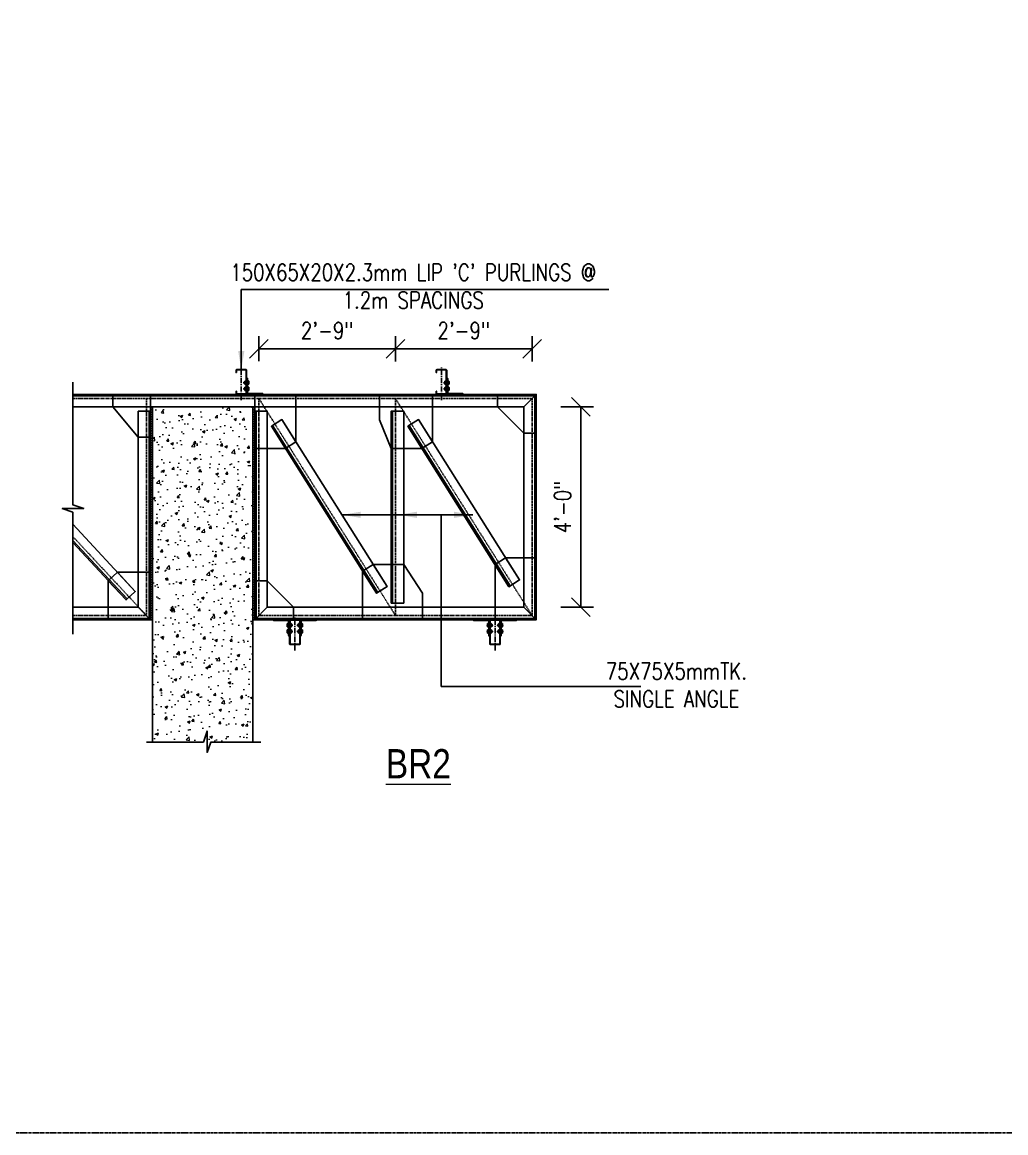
# Model space of a CAD drawing. Extents: x -95606 to 113309, y -42160 to -940.
# Drawn here: x -31995.1 to -31759.2, y -23111.4 to -22845.2 of the extents above; entities that cross this region are included whole.
import ezdxf

# ---------------------------------------------------------------- set-up
doc = ezdxf.new("R2010")
doc.units = 0
doc.header["$LTSCALE"] = 0.02
doc.header["$MEASUREMENT"] = 0
doc.header["$PDMODE"] = 3
doc.header["$PDSIZE"] = -2
for name, pattern in [('CENTER', [50.8, 31.75, -6.35, 6.35, -6.35]), ('CENTERX2', [101.6, 63.5, -12.7, 12.7, -12.7]), ('DASHEDX2', [1.5, 1, -0.5])]:
    doc.linetypes.add(name, pattern=pattern)
doc.layers.get('0').update_dxf_attribs({"linetype": 'CONTINUOUS'})
doc.layers.get('DEFPOINTS').update_dxf_attribs({"linetype": 'CONTINUOUS'})
for name, color, linetype in [('5T', 4, 'CONTINUOUS'), ('A-C PURLIN', 1, 'CONTINUOUS'), ('A-GRID', 7, 'CENTERX2'), ('A-OL', 2, 'CONTINUOUS'), ('A-WELD', 6, 'CONTINUOUS'), ('dimentions', 8, 'CONTINUOUS'), ('DROP', 7, 'CONTINUOUS'), ('EXLINE', 33, 'CONTINUOUS'), ('G-GRID', 7, 'CENTERX2'), ('GUSSET', 1, 'CONTINUOUS'), ('OL', 2, 'CONTINUOUS'), ('S-DIM', 7, 'CONTINUOUS'), ('S-TXT', 2, 'CONTINUOUS')]:
    doc.layers.add(name, color=color, linetype=linetype)
doc.layers.add('HACH', color=8, linetype='CONTINUOUS', lineweight=9)
doc.layers.add('Layer4', color=4, linetype='CONTINUOUS', lineweight=25)
doc.styles.add('ROMANC', font='romanc.shx')
doc.styles.add('style9', font='romans.shx', dxfattribs={"width": 0.8, "height": 4})
doc.dimstyles.new('TEXT-14', dxfattribs={"dimtxt": 4, "dimasz": 4.5, "dimexe": 3, "dimexo": 6, "dimgap": 2, "dimtad": 1, "dimdec": 0, "dimrnd": 0.5, "dimzin": 1, "dimdsep": 46, "dimlunit": 4, "dimtxsty": 'style9', "dimblk": 'OBLIQUE', "dimcen": 72.09, "dimclrd": 1, "dimclre": 1, "dimclrt": 2, "dimadec": 0, "dimazin": 0, "dimtfac": 1, "dimtdec": 0, "dimtofl": 0, "dimtmove": 0, "dimatfit": 3, "dimfxl": 1, "dimfrac": 2, "dimtolj": 1, "dimtzin": 0, "dimlwd": -1, "dimarcsym": 0})
pattern_1 = [(315, (-1663.15364, -521.21759), (0.03824563803, 0.03824563803), []), (315, (-1663.1266, -521.21759), (0.03824563803, 0.03824563803), [])]
pattern_2 = [(315, (-1711.15364, -521.21759), (0.03824563803, 0.03824563803), []), (315, (-1711.1266, -521.21759), (0.03824563803, 0.03824563803), [])]

# ---------------------------------------------------------------- blocks, each defined once
blk = doc.blocks.new('A BOLT')
at = {"layer": 'GUSSET'}
h = blk.add_hatch(dxfattribs=at)
h.set_pattern_fill('LINE', color=8, scale=12.375, angle=107, style=0)
h.set_pattern_definition([(286.416, (-3737.1646, 76954.9778), (1.483816784, 0.437161318), [])])
edge = h.paths.add_edge_path()
edge.add_line((7, -1.2), (11.8, 0.3))
edge.add_ellipse((11.2, 2.4), major_axis=(1.59, 1.59), ratio=1, start_angle=241.416, end_angle=331.416)
edge.add_line((13.3, 3.1), (13.1, 3.8))
edge.add_line((13.1, 3.8), (12.9, 4.6))
edge.add_ellipse((10.7, 3.9), major_axis=(1.59, 1.59), ratio=1, start_angle=331.416, end_angle=421.416)
edge.add_line((10.1, 6.1), (7.5, 5.3))
edge.add_line((7.5, 5.3), (5.3, 4.7))
edge.add_ellipse((5.9, 2.5), major_axis=(1.59, 1.59), ratio=1, start_angle=331.416, end_angle=421.416, ccw=False)
edge.add_line((8, 3.1), (8.3, 2.4))
edge.add_line((8.3, 2.4), (8.5, 1.6))
edge.add_ellipse((6.3, 1), major_axis=(1.59, 1.59), ratio=1, start_angle=241.416, end_angle=331.416, ccw=False)
at = {"layer": 'A-GRID'}
blk.add_line((15.8, 4.6), (-20.1, -5.9), dxfattribs=at)
at = {"layer": 'A-OL', "color": 1, "linetype": 'DASHEDX2'}
for p, q in [((-12.7, 8.6), (-11.9, 8.9)), ((-2.5, 11.6), (-3.3, 11.4)), ((-6, -14.1), (-5.2, -13.8)), ((4.2, -11.1), (3.3, -11.4))]:
    blk.add_line(p, q, dxfattribs=at)
at = {"layer": 'A-OL', "color": 1}
for p, q in [((-5.2, -13.8), (-11.9, 8.9)), ((3.3, -11.4), (-3.3, 11.4))]:
    blk.add_line(p, q, dxfattribs=at)
at = {"layer": 'OL'}
for p, q in [((-12.7, 8.6), (-6, -14.1)), ((-2.5, 11.6), (4.2, -11.1)), ((9.2, 5.8), (-0.1, 3.1))]:
    blk.add_line(p, q, dxfattribs=at)
for points in [[(-12.3, 7), (-16.9, 5.6, 0.414214), (-18.5, 2.8), (-18.1, 1.6)], [(-10.2, 0.2), (-14.9, -1.2, -0.414214), (-17.7, 0.3), (-18.1, 1.6)], [(-2, 10), (2.7, 11.3, -0.414214), (5.5, 9.8), (5.9, 8.6)], [(0, 3.1), (4.7, 4.5, 0.414214), (6.2, 7.3), (5.9, 8.6)], [(8.3, 2.4), (8, 3.1, 0.414214), (5.3, 4.7), (2.7, 3.9)], [(8.3, 2.4), (8.5, 1.6, -0.414214), (7, -1.2), (2.9, -2.4)], [(13.1, 3.8), (13.3, 3.1, -0.414214), (11.8, 0.3), (4.5, -1.9)], [(13.1, 3.8), (12.9, 4.6, 0.414214), (10.1, 6.1), (4.6, 4.5)], [(-16.8, -4.9), (-17, -4.2, -0.414214), (-15.5, -1.4), (-12.9, -0.6)], [(-16.8, -4.9), (-16.5, -5.7, 0.414214), (-13.7, -7.2), (-9.7, -6)], [(-8.5, -5.7), (-13.2, -7.1, 0.414214), (-14.7, -9.9), (-14.4, -11.1)], [(-6.5, -12.5), (-11.2, -13.9, -0.414214), (-14, -12.4), (-14.4, -11.1)], [(1.8, -2.7), (6.4, -1.3, -0.414214), (9.2, -2.8), (9.6, -4.1)], [(3.8, -9.5), (8.4, -8.2, 0.414214), (10, -5.4), (9.6, -4.1)]]:
    blk.add_lwpolyline(points, format="xyb", dxfattribs=at)
for points in [[(-0.9, 2.9), (-9.4, 0.4)], [(8.2, 5.5), (7.8, 5.4), (-0.1, 3.1)], [(-7.7, -5.3), (0.8, -2.8)]]:
    blk.add_lwpolyline(points, dxfattribs=at)
blk = doc.blocks.new('RT8-LIP')
at = {"layer": 'A-C PURLIN'}
h = blk.add_hatch(dxfattribs=at)
h.set_pattern_fill('STEEL', color=256, scale=8, angle=16.708, style=0)
h.set_pattern_definition([(61.708, (-15390.126, -58951.48), (-22.365806, 12.038718), []), (61.708, (-15393.777, -58939.315), (-22.365806, 12.038718), [])])
h.paths.add_polyline_path([(-50.1, 64.3), (-69.8, 129.9, -0.414214), (-66.4, 136.1), (-19.5, 150.2, -0.414214), (-13.3, 146.9), (-10.3, 136.8, 0.490314), (-8.8, 136.3, 0.490314), (-7.9, 137.5), (-11.6, 150, 0.414214), (-17.8, 153.3), (-69.6, 137.8, 0.414214), (-72.9, 131.6), (-52.5, 63.6), (-32.1, -4.4, 0.414214), (-25.9, -7.8), (25.9, 7.8, 0.414214), (29.2, 14), (25.5, 26.4, 0.490314), (24, 27, 0.490314), (23.1, 25.7), (26.1, 15.7, -0.414214), (22.7, 9.4), (-24.2, -4.6, -0.414214), (-30.4, -1.3)])
h = blk.add_hatch(dxfattribs=at)
h.set_pattern_fill('STEEL', color=256, scale=11, angle=106.708, style=0)
h.set_pattern_definition([(151.708, (-15373.637, -58962.002), (-16.553237, -30.752983), []), (151.708, (-15390.362, -58967.023), (-16.553237, -30.752983), [])])
h.paths.add_polyline_path([(-60.7, 86.2, 0.414214), (-64.1, 80), (-39.6, -1.4, -0.414214), (-43, -7.7), (-124.4, -32.1, 0.414214), (-127.7, -38.3), (-31.9, -9.6)])
for points in [[(24.2, 27.1), (23.7, 27, 0.414214), (23.1, 25.7), (26.1, 15.7, -0.414214), (22.7, 9.4), (-24.2, -4.6, -0.414214), (-30.4, -1.3), (-50.1, 64.3), (-69.8, 129.9, -0.414214), (-66.4, 136.1), (-19.5, 150.2, -0.414214), (-13.3, 146.9), (-10.3, 136.8, 0.414214), (-9, 136.2), (-8.5, 136.3, 0.414214), (-7.9, 137.5), (-11.6, 150, 0.414214), (-17.8, 153.3), (-69.6, 137.8, 0.414214), (-72.9, 131.6), (-52.5, 63.6), (-32.1, -4.4, 0.414214), (-25.9, -7.8), (25.9, 7.8, 0.414214), (29.2, 14), (25.5, 26.4, 0.414214)], [(-60.7, 86.2), (-31.9, -9.6), (-127.7, -38.3), (-127.7, -38.3, -0.414214), (-124.4, -32.1), (-43, -7.7, 0.414214), (-39.6, -1.4), (-64.1, 80, -0.414214), (-60.7, 86.2)]]:
    blk.add_lwpolyline(points, format="xyb", close=True, dxfattribs=at)
blk = doc.blocks.new('A$C7F18320F')
at = {"layer": 'A-C PURLIN', "xscale": 0.03999999999769976, "yscale": 0.03999999999769976, "zscale": 0.03999999999769976, "rotation": 357.2919999998659}
blk.add_blockref('RT8-LIP', (1.29, 0.32), dxfattribs=at)
at = {"layer": 'A-WELD', "xscale": 0.03999999999769976, "yscale": 0.03999999999769976, "zscale": 0.03999999999769976, "rotation": 357.2919999998659}
for p in [(-0.54, 2.81), (-0.18, 1.36)]:
    blk.add_blockref('A BOLT', p, dxfattribs=at)
blk = doc.blocks.new('_Oblique')
at = {"color": 0, "linetype": 'ByBlock', "lineweight": -2}
blk.add_line((-0.5, -0.5), (0.5, 0.5), dxfattribs=at)
blk = doc.blocks.new('*D892')
at = {"layer": 'DEFPOINTS', "color": 0, "lineweight": -2, "transparency": 16777216}
for p in [(-31871.87, -22937.38), (-31871.87, -22985.38), (-31861.08, -22985.38)]:
    blk.add_point(p, dxfattribs=at)
at = {"layer": 'dimentions', "color": 1, "lineweight": -2, "transparency": 16777216}
for p, q in [((-31865.87, -22937.38), (-31858.08, -22937.38)), ((-31865.87, -22985.38), (-31858.08, -22985.38))]:
    blk.add_line(p, q, dxfattribs=at)
at = {"layer": 'dimentions', "color": 1, "transparency": 16777216}
blk.add_line((-31861.08, -22937.38), (-31861.08, -22985.38), dxfattribs=at)
at = {"layer": 'dimentions', "color": 1, "transparency": 16777216, "xscale": 4.5, "yscale": 4.5, "zscale": 4.5}
for p, rotation in [((-31861.08, -22937.38), 90), ((-31861.08, -22985.38), 270)]:
    blk.add_blockref('_Oblique', p, dxfattribs=dict(at, rotation=rotation))
at = {"layer": 'dimentions', "color": 2, "transparency": 16777216, "insert": (-31865.46, -22961.38), "char_height": 4, "attachment_point": 5, "rotation": 90, "style": 'style9'}
blk.add_mtext('\\A1;4\'-0"', dxfattribs=at)
blk = doc.blocks.new('*D890')
at = {"layer": 'DEFPOINTS', "color": 0, "lineweight": -2, "transparency": 16777216}
for p in [(-31905.54, -22923.46), (-31938.3, -22932.43), (-31905.54, -22932.51)]:
    blk.add_point(p, dxfattribs=at)
at = {"layer": 'dimentions', "color": 1, "lineweight": -2, "transparency": 16777216}
for p, q in [((-31938.3, -22926.43), (-31938.3, -22920.46)), ((-31905.54, -22926.51), (-31905.54, -22920.46))]:
    blk.add_line(p, q, dxfattribs=at)
at = {"layer": 'dimentions', "color": 1, "transparency": 16777216}
blk.add_line((-31938.3, -22923.46), (-31905.54, -22923.46), dxfattribs=at)
at = {"layer": 'dimentions', "color": 1, "transparency": 16777216, "xscale": 4.5, "yscale": 4.5, "zscale": 4.5, "rotation": 180}
blk.add_blockref('_Oblique', (-31938.3, -22923.46), dxfattribs=at)
at = {"layer": 'dimentions', "color": 1, "transparency": 16777216, "xscale": 4.5, "yscale": 4.5, "zscale": 4.5}
blk.add_blockref('_Oblique', (-31905.54, -22923.46), dxfattribs=at)
at = {"layer": 'dimentions', "color": 2, "transparency": 16777216, "insert": (-31921.92, -22919.08), "char_height": 4, "attachment_point": 5, "style": 'style9'}
blk.add_mtext('\\A1;2\'-9"', dxfattribs=at)
blk = doc.blocks.new('*D891')
at = {"layer": 'DEFPOINTS', "color": 0, "lineweight": -2, "transparency": 16777216}
for p in [(-31905.54, -22923.46), (-31905.54, -22932.51), (-31872.78, -22932.52)]:
    blk.add_point(p, dxfattribs=at)
at = {"layer": 'dimentions', "color": 1, "lineweight": -2, "transparency": 16777216}
for p, q in [((-31905.54, -22926.51), (-31905.54, -22920.46)), ((-31872.78, -22926.52), (-31872.78, -22920.46))]:
    blk.add_line(p, q, dxfattribs=at)
at = {"layer": 'dimentions', "color": 1, "transparency": 16777216}
blk.add_line((-31872.78, -22923.46), (-31905.54, -22923.46), dxfattribs=at)
at = {"layer": 'dimentions', "color": 1, "transparency": 16777216, "xscale": 4.5, "yscale": 4.5, "zscale": 4.5, "rotation": 180}
blk.add_blockref('_Oblique', (-31905.54, -22923.46), dxfattribs=at)
at = {"layer": 'dimentions', "color": 1, "transparency": 16777216, "xscale": 4.5, "yscale": 4.5, "zscale": 4.5}
blk.add_blockref('_Oblique', (-31872.78, -22923.46), dxfattribs=at)
at = {"layer": 'dimentions', "color": 2, "transparency": 16777216, "insert": (-31889.16, -22919.08), "char_height": 4, "attachment_point": 5, "style": 'style9'}
blk.add_mtext('\\A1;2\'-9"', dxfattribs=at)

msp = doc.modelspace()

# ---------------------------------------------------------------- hatches: boundary and pattern name
at = {"layer": 'A-C PURLIN'}
h = msp.add_hatch(dxfattribs=at)
h.set_pattern_fill('STEEL', color=256, scale=0.4327, angle=270)
h.set_pattern_definition(pattern_2)
h.paths.add_polyline_path([(-31930.98, -22992.311, -0.4142136), (-31931.177, -22992.114), (-31931.177, -22988.771, 0.4142136), (-31931.373, -22988.574), (-31934.717, -22988.574, -0.4142136), (-31934.913, -22988.378), (-31930.98, -22988.378)])
h = msp.add_hatch(dxfattribs=at)
h.set_pattern_fill('STEEL', color=256, scale=0.4327, angle=270, style=0)
h.set_pattern_definition([(315, (-31930.81353, -22988.47334), (0.03824564, 0.03824564), []), (315, (-31930.786486, -22988.47334), (0.03824564, 0.03824564), [])])
edge = h.paths.add_edge_path()
edge.add_line((-31928.606, -22988.378), (-31930.73, -22988.378))
edge.add_arc((-31930.73, -22988.574), 0.197, 90, 180)
edge.add_line((-31930.926, -22988.574), (-31930.926, -22994.16))
edge.add_arc((-31930.73, -22994.16), 0.197, 180, 270)
edge.add_line((-31930.73, -22994.356), (-31928.606, -22994.356))
edge.add_arc((-31928.606, -22994.16), 0.197, 270, 360)
edge.add_line((-31928.409, -22994.16), (-31928.409, -22991.367))
edge.add_line((-31928.409, -22991.367), (-31928.409, -22991.31))
edge.add_line((-31928.409, -22991.31), (-31928.507, -22991.31))
edge.add_line((-31928.507, -22991.31), (-31928.507, -22991.419))
edge.add_line((-31928.507, -22991.419), (-31928.507, -22994.061))
edge.add_arc((-31928.704, -22994.061), 0.197, 270, 360, ccw=False)
edge.add_line((-31928.704, -22994.258), (-31930.631, -22994.258))
edge.add_arc((-31930.631, -22994.061), 0.197, 180, 270, ccw=False)
edge.add_line((-31930.828, -22994.061), (-31930.828, -22988.673))
edge.add_arc((-31930.631, -22988.673), 0.197, 90, 180, ccw=False)
edge.add_line((-31930.631, -22988.476), (-31928.704, -22988.476))
edge.add_arc((-31928.704, -22988.673), 0.197, 0, 90, ccw=False)
edge.add_line((-31928.507, -22988.673), (-31928.507, -22989.256))
edge.add_line((-31928.507, -22989.256), (-31928.505, -22989.256))
edge.add_line((-31928.505, -22989.256), (-31928.507, -22991.31))
edge.add_line((-31928.507, -22991.31), (-31928.409, -22991.31))
edge.add_line((-31928.409, -22991.31), (-31928.409, -22988.574))
edge.add_arc((-31928.606, -22988.574), 0.197, 360, 450)
h = msp.add_hatch(dxfattribs=at)
h.set_pattern_fill('STEEL', color=256, scale=0.4327, angle=270)
h.set_pattern_definition(pattern_2)
h.paths.add_polyline_path([(-31928.356, -22992.311, 0.4142136), (-31928.159, -22992.114), (-31928.159, -22988.771, -0.4142136), (-31927.962, -22988.574), (-31924.619, -22988.574, 0.4142136), (-31924.422, -22988.378), (-31928.356, -22988.378)])
h = msp.add_hatch(dxfattribs=at)
h.set_pattern_fill('STEEL', color=256, scale=0.4327, angle=270)
h.set_pattern_definition(pattern_1)
h.paths.add_polyline_path([(-31882.98, -22992.311, -0.4142136), (-31883.177, -22992.114), (-31883.177, -22988.771, 0.4142136), (-31883.373, -22988.574), (-31886.717, -22988.574, -0.4142136), (-31886.913, -22988.378), (-31882.98, -22988.378)])
h = msp.add_hatch(dxfattribs=at)
h.set_pattern_fill('STEEL', color=256, scale=0.4327, angle=270, style=0)
h.set_pattern_definition([(315, (-31882.81353, -22988.47334), (0.03824564, 0.03824564), []), (315, (-31882.786486, -22988.47334), (0.03824564, 0.03824564), [])])
edge = h.paths.add_edge_path()
edge.add_line((-31880.606, -22988.378), (-31882.73, -22988.378))
edge.add_arc((-31882.73, -22988.574), 0.197, 90, 180)
edge.add_line((-31882.926, -22988.574), (-31882.926, -22994.16))
edge.add_arc((-31882.73, -22994.16), 0.197, 180, 270)
edge.add_line((-31882.73, -22994.356), (-31880.606, -22994.356))
edge.add_arc((-31880.606, -22994.16), 0.197, 270, 360)
edge.add_line((-31880.409, -22994.16), (-31880.409, -22991.367))
edge.add_line((-31880.409, -22991.367), (-31880.409, -22991.31))
edge.add_line((-31880.409, -22991.31), (-31880.507, -22991.31))
edge.add_line((-31880.507, -22991.31), (-31880.507, -22991.419))
edge.add_line((-31880.507, -22991.419), (-31880.507, -22994.061))
edge.add_arc((-31880.704, -22994.061), 0.197, 270, 360, ccw=False)
edge.add_line((-31880.704, -22994.258), (-31882.631, -22994.258))
edge.add_arc((-31882.631, -22994.061), 0.197, 180, 270, ccw=False)
edge.add_line((-31882.828, -22994.061), (-31882.828, -22988.673))
edge.add_arc((-31882.631, -22988.673), 0.197, 90, 180, ccw=False)
edge.add_line((-31882.631, -22988.476), (-31880.704, -22988.476))
edge.add_arc((-31880.704, -22988.673), 0.197, 0, 90, ccw=False)
edge.add_line((-31880.507, -22988.673), (-31880.507, -22989.256))
edge.add_line((-31880.507, -22989.256), (-31880.505, -22989.256))
edge.add_line((-31880.505, -22989.256), (-31880.507, -22991.31))
edge.add_line((-31880.507, -22991.31), (-31880.409, -22991.31))
edge.add_line((-31880.409, -22991.31), (-31880.409, -22988.574))
edge.add_arc((-31880.606, -22988.574), 0.197, 360, 450)
h = msp.add_hatch(dxfattribs=at)
h.set_pattern_fill('STEEL', color=256, scale=0.4327, angle=270)
h.set_pattern_definition(pattern_1)
h.paths.add_polyline_path([(-31880.356, -22992.311, 0.4142136), (-31880.159, -22992.114), (-31880.159, -22988.771, -0.4142136), (-31879.962, -22988.574), (-31876.619, -22988.574, 0.4142136), (-31876.422, -22988.378), (-31880.356, -22988.378)])
at = {"layer": 'dimentions', "ltscale": 2}
h = msp.add_hatch(dxfattribs=at)
h.set_pattern_fill('ANSI31', color=1, scale=3.2, angle=90, style=0)
h.set_pattern_definition([(135, (-8920.66944, 4964.21427), (-0.2828427125, -0.2828427125), [])])
h.paths.add_polyline_path([(-31963.784, -22988.378), (-31964.264, -22988.378), (-31964.263, -22937.378), (-31963.783, -22937.378)])
h = msp.add_hatch(dxfattribs=at)
h.set_pattern_fill('ANSI31', color=1, scale=3.2, angle=90, style=0)
h.set_pattern_definition([(135, (-8896.18944, 4964.21427), (-0.2828427125, -0.2828427125), [])])
h.paths.add_polyline_path([(-31939.304, -22988.378), (-31939.784, -22988.378), (-31939.783, -22937.378), (-31939.303, -22937.378)])
at = {"layer": 'HACH'}
h = msp.add_hatch(dxfattribs=at)
h.set_pattern_fill('AR-CONC', color=256, scale=0.9)
h.set_pattern_definition([(50, (-2306.0504, -363.3896), (6.45534164, -0.5647692), [0.675, -7.425]), (355, (-2306.0504, -363.3896), (-1.248762, 6.7697292), [0.54, -5.94]), (100.451444, (-2305.5125, -363.4367), (5.2065796, 6.2049599), [0.5736617, -6.310279]), (46.1842, (-2306.0504, -361.5896), (9.605172, -1.4896735), [1.0125, -11.1375]), (96.635635, (-2305.25, -361.714), (8.4119575, 8.7670674), [0.860493, -9.4654238]), (351.184164, (-2306.05, -361.59), (8.4119575, 8.7670674), [0.81, -8.91]), (21, (-2305.1504, -362.0396), (5.3721635, -3.62357), [0.675, -7.425]), (326, (-2305.1504, -362.0396), (2.189838, 6.5263504), [0.54, -5.94]), (71.451445, (-2304.703, -362.3416), (7.5620014, 2.9027804), [0.5736617, -6.310279]), (37.5, (-2306.0504, -363.3896), (0.1094387, 2.99604468), [0, -5.868, 0, -6.03, 0, -5.9625]), (7.5, (-2306.0504, -363.3896), (2.36762584, 3.5497054), [0, -3.438, 0, -5.733, 0, -2.2725]), (327.5, (-2308.0574, -363.3896), (4.80440193, -0.20299385), [0, -2.25, 0, -7.02, 0, -9.315]), (317.5, (-2308.9574, -363.3896), (5.24867552, 0.90094484), [0, -2.925, 0, -4.662, 0, -6.615])])
h.paths.add_polyline_path([(-31949.79, -23017.695), (-31939.784, -23017.695), (-31939.784, -22937.378), (-31963.784, -22937.378), (-31963.784, -23017.693), (-31951.59, -23017.693), (-31950.715, -23015.057), (-31950.715, -23020.199)])

# ---------------------------------------------------------------- linework, layer by layer
at = {"layer": 'A-C PURLIN'}
for p, q in [((-31930.926, -22988.574), (-31930.926, -22994.16)), ((-31930.828, -22994.061), (-31930.828, -22988.673)), ((-31928.606, -22988.378), (-31930.73, -22988.378)), ((-31930.631, -22988.476), (-31928.704, -22988.476)), ((-31928.507, -22988.673), (-31928.507, -22991.367)), ((-31928.409, -22991.367), (-31928.409, -22988.574)), ((-31882.926, -22988.574), (-31882.926, -22994.16)), ((-31882.828, -22994.061), (-31882.828, -22988.673)), ((-31880.606, -22988.378), (-31882.73, -22988.378)), ((-31882.631, -22988.476), (-31880.704, -22988.476)), ((-31880.507, -22988.673), (-31880.507, -22991.367)), ((-31880.409, -22991.367), (-31880.409, -22988.574)), ((-31928.507, -22991.367), (-31928.507, -22994.061)), ((-31928.409, -22994.16), (-31928.409, -22991.367)), ((-31880.507, -22991.367), (-31880.507, -22994.061)), ((-31880.409, -22994.16), (-31880.409, -22991.367)), ((-31930.73, -22994.356), (-31928.606, -22994.356)), ((-31928.704, -22994.258), (-31930.631, -22994.258)), ((-31882.73, -22994.356), (-31880.606, -22994.356)), ((-31880.704, -22994.258), (-31882.631, -22994.258))]:
    msp.add_line(p, q, dxfattribs=at)
for points in [[(-31930.98, -22992.311), (-31930.98, -22988.378), (-31934.913, -22988.378), (-31934.913, -22988.378, 0.4142136), (-31934.717, -22988.574), (-31931.373, -22988.574, -0.4142136), (-31931.177, -22988.771), (-31931.177, -22992.114, 0.4142136), (-31930.98, -22992.311)], [(-31928.356, -22992.311), (-31928.356, -22988.378), (-31924.422, -22988.378), (-31924.422, -22988.378, -0.4142136), (-31924.619, -22988.574), (-31927.962, -22988.574, 0.4142136), (-31928.159, -22988.771), (-31928.159, -22992.114, -0.4142136), (-31928.356, -22992.311)], [(-31882.98, -22992.311), (-31882.98, -22988.378), (-31886.913, -22988.378), (-31886.913, -22988.378, 0.4142136), (-31886.717, -22988.574), (-31883.373, -22988.574, -0.4142136), (-31883.177, -22988.771), (-31883.177, -22992.114, 0.4142136), (-31882.98, -22992.311)], [(-31880.356, -22992.311), (-31880.356, -22988.378), (-31876.422, -22988.378), (-31876.422, -22988.378, -0.4142136), (-31876.619, -22988.574), (-31879.962, -22988.574, 0.4142136), (-31880.159, -22988.771), (-31880.159, -22992.114, -0.4142136), (-31880.356, -22992.311)]]:
    msp.add_lwpolyline(points, format="xyb", close=True, dxfattribs=at)
for centre, start, end in [((-31930.73, -22988.574), 90, 180), ((-31930.631, -22988.673), 90, 180), ((-31928.704, -22988.673), 360, 90), ((-31928.606, -22988.574), 0, 90), ((-31882.73, -22988.574), 90, 180), ((-31882.631, -22988.673), 90, 180), ((-31880.704, -22988.673), 360, 90), ((-31880.606, -22988.574), 0, 90), ((-31930.73, -22994.16), 180, 270), ((-31930.631, -22994.061), 180, 270), ((-31928.704, -22994.061), 270, 0), ((-31928.606, -22994.16), 270, 0), ((-31882.73, -22994.16), 180, 270), ((-31882.631, -22994.061), 180, 270), ((-31880.704, -22994.061), 270, 0), ((-31880.606, -22994.16), 270, 0)]:
    msp.add_arc(centre, 0.197, start, end, dxfattribs=at)
at = {"layer": 'A-GRID'}
for p, q in [((-31942.524, -22935.751), (-31942.524, -22927.897)), ((-31894.524, -22935.751), (-31894.524, -22927.897)), ((-31929.668, -22995.73), (-31929.668, -22987.876)), ((-31881.668, -22995.73), (-31881.668, -22987.876))]:
    msp.add_line(p, q, dxfattribs=at)
at = {"layer": 'DROP', "linetype": 'CENTER', "lineweight": -2}
msp.add_line((-31899.199, -22947.326), (-31906.544, -22947.326), dxfattribs=at)
msp.add_lwpolyline([(-34074.971, -15817.993), (-25761.791, -15817.993), (-25761.791, -23111.355), (-34074.971, -23111.355)], close=True, dxfattribs=at)
at = {"layer": 'EXLINE', "lineweight": -2}
for p, q in [((-31963.784, -22937.378), (-31963.784, -23017.693)), ((-31939.784, -22937.378), (-31939.784, -23017.695))]:
    msp.add_line(p, q, dxfattribs=at)
at = {"layer": 'G-GRID', "color": 8, "ltscale": 0.1}
for p, q in [((-31982.961, -22935.378), (-31872.784, -22935.378)), ((-31965.264, -22935.378), (-31965.264, -22987.378)), ((-31938.304, -22935.378), (-31938.304, -22987.378)), ((-31938.304, -22935.378), (-31905.544, -22987.378)), ((-31905.544, -22935.378), (-31905.544, -22987.378)), ((-31905.544, -22935.378), (-31872.784, -22987.378)), ((-31872.784, -22935.378), (-31872.784, -22987.378)), ((-31982.962, -22968.413), (-31965.277, -22987.378)), ((-31982.961, -22987.378), (-31965.264, -22987.378)), ((-31938.304, -22987.378), (-31872.784, -22987.378))]:
    msp.add_line(p, q, dxfattribs=at)
at = {"layer": 'Layer4'}
for points in [[(-31906.544, -22947.326), (-31906.544, -22938.378), (-31903.544, -22938.378), (-31903.544, -22947.326)], [(-31931.959, -22947.326), (-31935.304, -22942.016), (-31932.766, -22940.417), (-31929.421, -22945.727)], [(-31899.199, -22947.326), (-31902.544, -22942.016), (-31900.006, -22940.417), (-31896.661, -22945.727)], [(-31881.668, -22975.153), (-31878.323, -22980.463), (-31875.784, -22978.864), (-31879.13, -22973.554)], [(-31913.428, -22976.74), (-31910.082, -22982.05), (-31907.544, -22980.451), (-31910.889, -22975.141)], [(-31906.544, -22975.141), (-31906.544, -22984.378), (-31903.544, -22984.378), (-31903.544, -22975.141)], [(-31974.42, -22979.039), (-31970.14, -22983.629), (-31967.946, -22981.583), (-31972.226, -22976.993)]]:
    msp.add_lwpolyline(points, dxfattribs=at)
at = {"layer": 'S-DIM', "color": 1}
for p, q in [((-31982.961, -22934.698), (-31872.104, -22934.698)), ((-31872.104, -22934.698), (-31872.104, -22988.058)), ((-31964.584, -22938.378), (-31964.584, -22988.058)), ((-31938.984, -22938.378), (-31938.984, -22988.058)), ((-31906.224, -22938.378), (-31906.224, -22984.378)), ((-31935.033, -22941.845), (-31909.812, -22981.88)), ((-31902.273, -22941.845), (-31878.052, -22980.292)), ((-31982.962, -22969.41), (-31969.906, -22983.41)), ((-31982.961, -22988.058), (-31964.584, -22988.058)), ((-31938.984, -22988.058), (-31872.104, -22988.058))]:
    msp.add_line(p, q, dxfattribs=at)
for points in [[(-31982.961, -22931.423), (-31982.961, -22960.84), (-31980.324, -22961.715), (-31985.467, -22961.715), (-31982.962, -22962.64), (-31982.961, -22991.814)], [(-31965.282, -23017.693), (-31951.59, -23017.693), (-31950.715, -23015.057), (-31950.715, -23020.199), (-31949.79, -23017.695), (-31937.825, -23017.695)]]:
    msp.add_lwpolyline(points, dxfattribs=at)
at = {"layer": 'S-DIM', "color": 3, "linetype": 'Continuous'}
for points in [[(-31964.264, -22937.378), (-31964.264, -22944.654), (-31967.264, -22944.654), (-31973.334, -22937.376), (-31973.334, -22934.378), (-31964.264, -22934.378), (-31964.264, -22937.376)], [(-31929.421, -22934.378), (-31939.304, -22934.378), (-31939.304, -22947.326), (-31936.304, -22947.326), (-31936.304, -22947.326), (-31931.959, -22947.326), (-31929.421, -22945.727), (-31929.421, -22934.378)], [(-31896.661, -22934.378), (-31896.661, -22945.727), (-31899.199, -22947.326), (-31906.544, -22947.326), (-31909.413, -22940.471), (-31909.413, -22934.378), (-31896.661, -22934.378)], [(-31871.784, -22943.67), (-31874.784, -22943.67), (-31881.077, -22937.378), (-31881.077, -22934.378), (-31871.784, -22934.378), (-31871.784, -22943.67)], [(-31913.428, -22976.74), (-31913.428, -22988.378), (-31899.079, -22988.378), (-31899.079, -22982.014), (-31903.544, -22975.141), (-31910.889, -22975.141), (-31913.428, -22976.74)], [(-31972.226, -22976.993), (-31974.42, -22979.039), (-31974.42, -22988.378), (-31964.264, -22988.378), (-31964.264, -22976.993), (-31967.264, -22976.993), (-31967.264, -22976.993), (-31972.226, -22976.993), (-31972.226, -22976.993)], [(-31939.304, -22979.085), (-31936.304, -22979.085), (-31930.012, -22985.378), (-31930.012, -22988.378), (-31939.304, -22988.378), (-31939.304, -22979.085)]]:
    msp.add_lwpolyline(points, dxfattribs=at)
at = {"layer": 'S-DIM', "color": 1}
for points in [[(-31963.784, -22988.378), (-31964.264, -22988.378), (-31964.264, -22937.378), (-31963.784, -22937.378)], [(-31939.304, -22988.378), (-31939.784, -22988.378), (-31939.784, -22937.378), (-31939.304, -22937.378)]]:
    msp.add_lwpolyline(points, close=True, dxfattribs=at)
at = {"layer": 'S-DIM', "color": 3, "linetype": 'Continuous'}
msp.add_lwpolyline([(-31874.784, -22973.554), (-31879.13, -22973.554), (-31881.668, -22975.153), (-31881.668, -22988.378), (-31871.784, -22988.378), (-31871.784, -22973.554), (-31874.784, -22973.554)], close=True, dxfattribs=at)
at = {"layer": 'S-TXT'}
for p, q in [((-31871.784, -22934.378), (-31982.961, -22934.378)), ((-31874.784, -22937.378), (-31871.784, -22934.378)), ((-31871.784, -22934.378), (-31871.784, -22988.378)), ((-31963.784, -22937.378), (-31982.961, -22937.378)), ((-31967.264, -22985.378), (-31967.264, -22938.378)), ((-31967.264, -22938.378), (-31964.264, -22938.378)), ((-31964.264, -22988.378), (-31964.264, -22938.378)), ((-31939.304, -22937.378), (-31963.784, -22937.378)), ((-31874.784, -22937.378), (-31939.304, -22937.378)), ((-31939.304, -22938.378), (-31936.304, -22938.378)), ((-31936.304, -22985.378), (-31936.304, -22938.378)), ((-31906.544, -22984.378), (-31906.544, -22938.378)), ((-31906.544, -22938.378), (-31903.544, -22938.378)), ((-31903.544, -22984.378), (-31903.544, -22938.378)), ((-31874.784, -22985.378), (-31874.784, -22937.378)), ((-31935.304, -22942.016), (-31932.766, -22940.417)), ((-31907.544, -22980.451), (-31932.766, -22940.417)), ((-31902.544, -22942.016), (-31900.006, -22940.417)), ((-31875.784, -22978.864), (-31900.006, -22940.417)), ((-31910.082, -22982.05), (-31935.304, -22942.016)), ((-31878.323, -22980.463), (-31902.544, -22942.016)), ((-31967.946, -22981.583), (-31982.962, -22965.48)), ((-31970.14, -22983.629), (-31982.962, -22969.879)), ((-31878.323, -22980.463), (-31875.784, -22978.864)), ((-31970.14, -22983.629), (-31967.946, -22981.583)), ((-31910.082, -22982.05), (-31907.544, -22980.451)), ((-31906.544, -22984.378), (-31903.544, -22984.378)), ((-31982.961, -22985.378), (-31967.264, -22985.378)), ((-31967.264, -22985.378), (-31964.264, -22988.378)), ((-31936.304, -22985.378), (-31939.304, -22988.378)), ((-31874.784, -22985.378), (-31936.304, -22985.378)), ((-31874.784, -22985.378), (-31871.784, -22988.378)), ((-31982.961, -22988.378), (-31963.784, -22988.378)), ((-31871.784, -22988.378), (-31939.304, -22988.378))]:
    msp.add_line(p, q, dxfattribs=at)

# ---------------------------------------------------------------- block references
at = {"ltscale": 44, "xscale": -0.9833464483156201, "yscale": 0.983346448316297, "zscale": 0.9833464483155909, "rotation": 14.00000000113416}
for p in [(-31941.212, -22934.378), (-31893.212, -22934.378)]:
    msp.add_blockref('A$C7F18320F', p, dxfattribs=at)
at = {"layer": 'A-WELD', "yscale": 0.03933385793036288, "zscale": 0.03933385793036288}
for p, xscale, rotation in [((-31930.828, -22989.721), -0.03933385793036288, 196.7080000012683), ((-31928.507, -22989.721), 0.03933385793036288, 163.2919999987317), ((-31882.828, -22989.721), -0.03933385793036288, 196.7080000012683), ((-31880.507, -22989.721), 0.03933385793036288, 163.2919999987317), ((-31930.829, -22991.19), -0.03933385793036288, 196.7080000012683), ((-31928.506, -22991.19), 0.03933385793036288, 163.2919999987317), ((-31882.829, -22991.19), -0.03933385793036288, 196.7080000012683), ((-31880.506, -22991.19), 0.03933385793036288, 163.2919999987317)]:
    msp.add_blockref('A BOLT', p, dxfattribs=dict(at, xscale=xscale, rotation=rotation))

# ---------------------------------------------------------------- texts
at = {"layer": '5T', "lineweight": 9, "insert": (-31900.06, -23019.403), "char_height": 7, "attachment_point": 2, "style": 'ROMANC'}
msp.add_mtext('{\\fSwis721 Cn BT|b0|i0|c0|p34;\\LBR2}', dxfattribs=at)
at = {"layer": 'dimentions', "color": 2, "char_height": 4, "attachment_point": 5, "style": 'style9'}
for s, insert in [("150X65X20X2.3mm LIP 'C' PURLINGS @ 1.2m SPACINGS ", (-31901.279, -22908.456)), ('75X75X5mmTK. \\PSINGLE ANGLE', (-31838.159, -23004.045))]:
    msp.add_mtext_dynamic_manual_height_columns(s, width=104.19387, gutter_width=16, heights=[0], dxfattribs=dict(at, insert=insert))

# ---------------------------------------------------------------- dimensions: what is measured, and where the dimension line sits
at = {"layer": 'dimentions'}
for p1, picture, middle in [((-31938.304, -22932.431), '*D890', (-31921.924, -22919.075)), ((-31872.784, -22932.518), '*D891', (-31889.164, -22919.075))]:
    dim = msp.add_linear_dim(base=(-31905.544, -22923.456), p1=p1, p2=(-31905.544, -22932.512), dimstyle='TEXT-14', override={"dimfxl": 0.18}, dxfattribs=at)
    dim.commit()
    dim.dimension.update_dxf_attribs({"geometry": picture, "text_midpoint": middle})
dim = msp.add_linear_dim(base=(-31861.083, -22985.378), p1=(-31871.874, -22937.378), p2=(-31871.874, -22985.378), angle=90, dimstyle='TEXT-14', override={"dimfxl": 0.18}, dxfattribs=at)
dim.commit()
dim.dimension.update_dxf_attribs({"geometry": '*D892', "text_midpoint": (-31865.464, -22961.378)})

# ---------------------------------------------------------------- leaders
at = {"layer": 'EXLINE'}
for points, override in [([(-31942.524, -22928.497), (-31942.524, -22909.227), (-31854.401, -22909.227)], {"dimgap": 2, "dimtad": 0}), ([(-31918.385, -22963.244), (-31894.568, -22963.244), (-31894.568, -23004.351), (-31846.675, -23004.351)], {"dimtad": 0}), ([(-31904.889, -22963.244), (-31893.257, -22963.244)], {"dimtad": 0}), ([(-31886.99, -22963.244), (-31898.622, -22963.244)], {"dimtad": 0})]:
    msp.add_leader(points, dimstyle='TEXT-14', override=override, dxfattribs=at)

doc.saveas('drawing.dxf')
